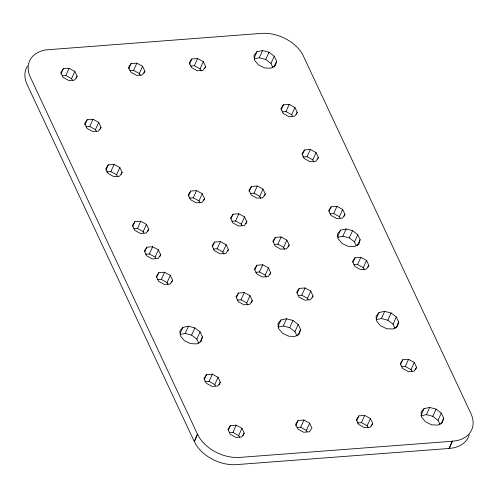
<?xml version="1.0" encoding="UTF-8"?>
<svg xmlns="http://www.w3.org/2000/svg" width="498" height="498" viewBox="0 0 498 498"><rect width="100%" height="100%" fill="white"/><g stroke="black" fill="none" stroke-linecap="round" stroke-linejoin="round"><path stroke-width="0.75" d="M276.589 61.242L275.332 65.717L270.856 68.22L264.594 67.952L258.524 65.001L254.578 60.308L254.011 55.359L256.993 51.724L262.589 50.553L269.013 52.228L274.236 56.212L276.589 61.242L273.912 67.143M202.449 336.922L201.186 341.398L196.716 343.894L190.454 343.632L184.385 340.682L180.438 335.988L179.865 331.033L182.853 327.398L188.449 326.234L194.874 327.908L200.09 331.892L202.449 336.922L200.065 342.163M300.562 329.471L299.304 333.946L294.835 336.449L288.566 336.181L282.497 333.237L278.55 328.537L277.984 323.588L280.965 319.953L286.562 318.782L292.992 320.463L298.209 324.441L300.562 329.471L297.885 335.372M360.129 239.681L358.871 244.157L354.402 246.659L348.133 246.398L342.064 243.447L338.123 238.754L337.551 233.799L340.539 230.163L346.129 228.999L352.559 230.674L357.776 234.658L360.129 239.681L357.452 245.589M398.68 322.019L397.423 326.495L392.947 328.997L386.685 328.736L380.615 325.785L376.669 321.092L376.096 316.137L379.084 312.501L384.68 311.337L391.104 313.012L396.327 316.996L398.68 322.019L396.003 327.927M443.674 418.127L442.411 422.603L437.941 425.105L431.679 424.838L425.609 421.887L421.663 417.193L421.09 412.244L424.078 408.609L429.674 407.439L436.099 409.113L441.315 413.097L443.674 418.127L441.29 423.375M60.937 73.978L63.314 68.73L69.129 68.288L74.856 71.426L77.134 76.306L76.244 78.273M62.225 75.783L65.854 75.503L69.129 68.288M72.559 80.732L71.581 78.64L74.856 71.426M84.803 124.961L87.187 119.713L92.995 119.277L98.722 122.415L101.007 127.289L100.11 129.256M86.092 126.766L89.727 126.486L92.995 119.277M96.425 131.715L95.448 129.623L98.722 122.415M128.677 68.836L131.055 63.588L136.869 63.146L142.59 66.284L144.874 71.164L143.984 73.131M129.966 70.635L133.595 70.361L136.869 63.146M140.299 75.59L139.322 73.499L142.59 66.284M105.931 170.086L108.309 164.838L114.123 164.396L119.844 167.533L122.128 172.408L121.238 174.375M106.491 171.941L110.849 171.611L114.123 164.396M117.553 176.834L116.576 174.748L119.844 167.533M189.427 64.223L191.811 58.976L197.619 58.534L203.346 61.671L205.63 66.551L204.734 68.519M190.715 66.029L194.351 65.748L197.619 58.534M201.049 70.977L200.072 68.886L203.346 61.671M132.842 226.273L134.921 221.685L140.735 221.243L146.462 224.38L148.746 229.254L147.85 231.221M133.831 228.731L137.46 228.458L140.735 221.243M143.841 232.983L143.187 231.595L146.462 224.38M144.775 251.764L146.86 247.176L152.668 246.734L158.395 249.871L160.68 254.746L159.783 256.713M145.765 254.223L149.4 253.949L152.668 246.734M155.774 258.481L155.121 257.086L158.395 249.871M188.35 196.293L190.728 191.051L196.542 190.609L202.263 193.747L204.547 198.621L203.657 200.588M254.316 57.625L256.993 51.724M156.708 277.255L158.794 272.667L164.601 272.225L170.328 275.363L172.613 280.237L171.723 282.204M189.632 198.098L193.268 197.818L196.542 190.609M254.422 58.789L259.315 57.768L262.589 50.553M157.698 279.714L161.333 279.44L164.601 272.225M199.972 203.047L198.995 200.955L202.263 193.747M272.73 67.199L270.962 63.427L265.745 59.443L269.013 52.228M168.038 284.669L167.054 282.578L170.328 275.363M270.962 63.427L274.236 56.212M212.515 246.622L214.594 242.034L220.409 241.592L226.136 244.73L228.42 249.604L227.823 250.917M213.505 249.081L217.134 248.807L220.409 241.592M230.954 218.827L233.039 214.233L238.853 213.791L244.574 216.929L246.859 221.809L245.968 223.776M281.04 110.064L283.418 104.817L289.232 104.375L294.953 107.512L297.238 112.392L296.347 114.359M180.176 333.299L182.853 327.398M231.944 221.28L235.579 221.006L238.853 213.791M249.1 191.68L251.484 186.439L257.292 185.997L263.019 189.134L265.303 194.008L264.407 195.975M180.282 334.469L185.175 333.448L188.449 326.234M282.322 111.869L285.958 111.589L289.232 104.375M223.839 254.03L222.861 251.944L226.136 244.73M250.388 193.485L254.024 193.212L257.292 185.997M241.953 225.538L241.306 224.144L244.574 216.929M198.883 343.508L196.822 339.107L191.599 335.123L194.874 327.908M292.662 116.818L291.685 114.727L294.953 107.512M260.722 198.434L259.744 196.343L263.019 189.134M196.822 339.107L200.09 331.892M236.382 297.605L238.467 293.017L244.275 292.575L250.002 295.712L252.287 300.587L251.397 302.554M302.161 155.183L304.539 149.942L310.354 149.5L316.081 152.637L318.359 157.511L317.768 158.825M204.149 379.881L206.527 374.633L212.341 374.191L218.068 377.328L220.353 382.209L219.164 384.83M237.372 300.064L241.007 299.79L244.275 292.575M254.827 269.81L256.906 265.216L262.72 264.774L268.447 267.912L270.731 272.792L269.835 274.759M302.722 157.044L307.079 156.708L310.354 149.5M204.709 381.736L209.073 381.406L212.341 374.191M255.816 272.269L259.446 271.989L262.72 264.774M273.265 242.009L275.35 237.422L281.165 236.98L286.885 240.117L289.17 244.991L288.28 246.958M247.711 305.013L246.728 302.927L250.002 295.712M313.784 161.937L312.806 159.846L316.081 152.637M274.255 244.468L277.89 244.194L281.165 236.98M215.447 385.938L214.794 384.543L218.068 377.328M266.15 277.218L265.173 275.126L268.447 267.912M194.376 441.415L197.482 434.212L30.403 77.327A34.225 23.431 24.4 0 1 45.735 49.912L261.475 33.385A34.225 23.431 24.4 0 1 302.373 53.921L470.871 413.458A34.225 23.431 24.4 0 1 455.539 440.873L452.365 441.116L449.159 448.468L236.525 464.615A34.225 23.431 24.4 0 1 195.627 444.079L194.376 441.415L197.482 434.212M284.595 249.417L283.617 247.332L286.885 240.117M228.314 430.21L230.4 425.616L236.214 425.174L241.935 428.311L244.219 433.192L243.03 435.812M329.072 211.376L331.158 206.788L336.965 206.346L342.692 209.484L344.977 214.358L344.081 216.325M277.996 326.507L280.965 319.953M229.304 432.662L232.94 432.389L236.214 425.174M297.138 292.992L299.217 288.404L305.031 287.962L310.758 291.1L313.037 295.974L312.445 297.287M330.062 213.835L333.697 213.555L336.965 206.346M278.394 327.018L283.294 325.997L286.562 318.782M298.128 295.451L301.757 295.177L305.031 287.962M239.644 437.618L238.667 435.526L241.935 428.311M340.072 218.087L339.418 216.692L342.692 209.484M296.995 336.057L294.934 331.656L289.718 327.672L292.992 320.463M308.138 299.709L307.484 298.314L310.758 291.1M337.563 236.724L340.539 230.163M294.934 331.656L298.209 324.441M337.961 237.235L342.861 236.214L346.129 228.999M356.269 245.639L354.501 241.872L349.285 237.888L352.559 230.674M354.501 241.872L357.776 234.658M352.939 262.359L355.024 257.771L360.838 257.329L366.559 260.466L368.844 265.341L367.954 267.308M353.929 264.818L357.564 264.544L360.838 257.329M364.268 269.767L363.291 267.681L366.559 260.466M295.756 425.722L298.14 420.474L303.948 420.032L309.675 423.169L311.96 428.05L309.463 431.81L303.649 432.252L297.929 429.114L295.644 424.234L298.14 420.474M297.045 427.521L300.68 427.247L303.948 420.032M307.054 431.778L306.401 430.384L309.675 423.169M376.108 319.062L379.084 312.501M376.513 319.573L381.406 318.552L384.68 311.337M395.113 328.605L393.053 324.21L387.836 320.226L391.104 313.012M393.053 324.21L396.327 316.996M356.811 420.455L358.89 415.861L364.704 415.419L370.431 418.557L372.709 423.437L371.52 426.058M357.072 422.964L361.43 422.634L364.704 415.419M368.134 427.863L367.157 425.771L370.431 418.557M400.38 364.984L402.764 359.737L408.572 359.295L414.299 362.432L416.583 367.306L415.394 369.933M401.668 366.783L405.304 366.509L408.572 359.295M412.008 371.738L411.024 369.647L414.299 362.432M421.103 415.164L424.078 408.609M420.804 415.818L426.4 414.653L429.674 407.439M440.108 424.713L438.047 420.312L432.824 416.328L436.099 409.113M438.047 420.312L441.315 413.097M449.159 448.468L452.365 441.116M63.314 68.73L60.818 72.496L63.103 77.371L68.83 80.508L74.644 80.066L77.134 76.306M87.187 119.713L84.691 123.479L86.976 128.353L92.696 131.491L98.511 131.049L101.007 127.289M131.055 63.588L128.559 67.348L130.843 72.229L136.57 75.366L142.378 74.924L144.874 71.164M108.309 164.838L105.813 168.598L108.097 173.472L113.824 176.609L119.632 176.174L122.128 172.408M191.811 58.976L189.315 62.736L191.599 67.616L197.32 70.753L203.134 70.311L205.63 66.551M134.921 221.685L132.431 225.445L134.709 230.319L140.436 233.456L146.25 233.02L148.746 229.254M146.86 247.176L144.364 250.936L146.649 255.816L152.369 258.948L158.183 258.512L160.68 254.746M190.728 191.051L188.232 194.811L190.516 199.686L196.243 202.823L202.051 202.381L204.547 198.621M158.794 272.667L156.297 276.427L158.582 281.308L164.303 284.445L170.117 284.003L172.613 280.237M283.418 104.817L280.922 108.576L283.206 113.457L288.927 116.594L294.741 116.152L297.238 112.392M214.594 242.034L212.104 245.794L214.383 250.668L220.11 253.806L225.924 253.364L228.42 249.604M233.039 214.233L230.543 217.993L232.827 222.874L238.554 226.011L244.362 225.569L246.859 221.809M251.484 186.439L248.988 190.199L251.272 195.073L256.993 198.21L262.807 197.768L265.303 194.008M304.539 149.942L302.043 153.701L304.328 158.576L310.055 161.713L315.869 161.271L318.359 157.511M238.467 293.017L235.971 296.777L238.256 301.657L243.976 304.788L249.791 304.353L252.287 300.587M256.906 265.216L254.416 268.976L256.694 273.856L262.421 276.994L268.235 276.552L270.731 272.792M275.35 237.422L272.854 241.181L275.139 246.056L280.866 249.193L286.674 248.751L289.17 244.991M206.527 374.633L204.037 378.393L206.321 383.273L212.042 386.411L217.856 385.969L220.353 382.209M331.158 206.788L328.661 210.548L330.946 215.422L336.667 218.56L342.481 218.118L344.977 214.358M299.217 288.404L296.721 292.164L299.005 297.045L304.732 300.182L310.547 299.74L313.037 295.974M230.4 425.616L227.903 429.376L230.188 434.256L235.909 437.393L241.723 436.951L244.219 433.192M355.024 257.771L352.528 261.531L354.813 266.405L360.54 269.543L366.347 269.101L368.844 265.341M358.89 415.861L356.394 419.621L358.678 424.501L364.405 427.639L370.219 427.197L372.709 423.437M402.764 359.737L400.268 363.496L402.552 368.377L408.273 371.514L414.087 371.072L416.583 367.306M452.433 441.253L239.793 457.401A34.225 23.431 24.4 0 1 198.895 436.864L197.65 434.2M449.09 448.331L452.265 448.088A34.225 23.431 24.4 0 0 469.247 434.76M259.315 57.768L265.745 59.443M342.861 236.214L349.285 237.888M381.406 318.552L387.836 320.226M283.294 325.997L289.718 327.672M185.175 333.448L191.599 335.123M426.4 414.653L432.824 416.328M285.958 111.589L291.685 114.727M194.351 65.748L200.072 68.886M307.079 156.708L312.806 159.846M133.595 70.361L139.322 73.499M333.697 213.555L339.418 216.692M65.854 75.503L71.581 78.64M254.024 193.212L259.744 196.343M357.564 264.544L363.291 267.681M89.727 126.486L95.448 129.623M193.268 197.818L198.995 200.955M235.579 221.006L241.306 224.144M277.89 244.194L283.617 247.332M110.849 171.611L116.576 174.748M217.134 248.807L222.861 251.944M259.446 271.989L265.173 275.126M301.757 295.177L307.484 298.314M405.304 366.509L411.024 369.647M137.46 228.458L143.187 231.595M241.007 299.79L246.728 302.927M149.4 253.949L155.121 257.086M161.333 279.44L167.054 282.578M361.43 422.634L367.157 425.771M300.68 427.247L306.401 430.384M209.073 381.406L214.794 384.543M232.94 432.389L238.667 435.526M194.214 441.427L27.129 84.542A34.225 23.431 24.4 0 1 27.49 65.985"/></g></svg>
